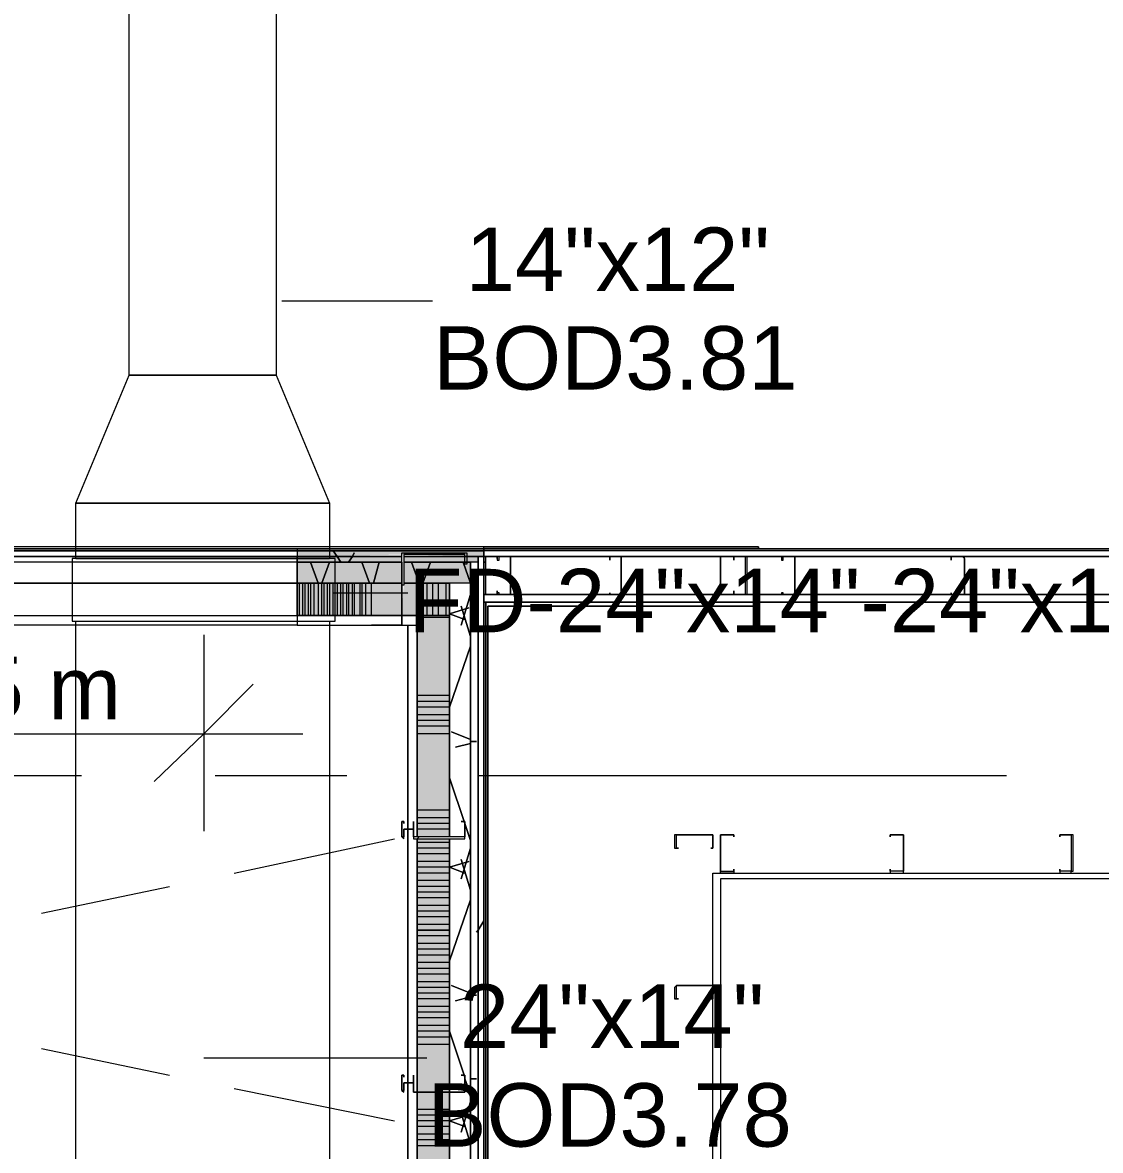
# Model space of a CAD drawing. Header units: metres. Extents: x 29 to 268, y -7 to 151.
# Drawn here: x 77.116 to 79.708, y 33.108 to 35.819 of the extents above; entities that cross this region are included whole.
import ezdxf

# ---------------------------------------------------------------- set-up
doc = ezdxf.new("R2010")
doc.units = ezdxf.units.M
doc.layers.add('HVAC - Ductos', color=5, linetype='Continuous', lineweight=50)
doc.layers.add('PDF2_Geometry', color=7, linetype='Continuous', true_color=0xaaaaaa)
doc.layers.add('PDF2_Solid Fills', color=7, linetype='Continuous', true_color=0xffffff)
doc.layers.add('PDF2_Text', color=7, linetype='Continuous')
doc.styles.add('PDF Helvetica', font='')
doc.styles.get('PDF Helvetica').set_extended_font_data('Helvetica')

msp = doc.modelspace()

# ---------------------------------------------------------------- hatches: boundary and pattern name
at = {"layer": 'PDF2_Solid Fills', "lineweight": 0, "transparency": 33554559}
h = msp.add_hatch(color=256, dxfattribs=at)
h.paths.add_polyline_path([(75.0951, 34.5359), (75.0951, 34.5496), (74.5497, 34.5496), (74.5497, 34.5359)])
h.paths.add_polyline_path([(78.0331, 34.5404), (78.2256, 34.5359), (78.2256, 34.5496), (77.7765, 34.5496), (77.7765, 34.5359), (78.0285, 34.5404)])
h.paths.add_polyline_path([(77.0706, 34.5359), (77.0706, 34.5496), (75.5764, 34.5496), (75.5764, 34.5359)])
h = msp.add_hatch(color=256, dxfattribs=at)
h.paths.add_polyline_path([(75.0951, 34.5359), (75.0951, 34.5496), (74.5497, 34.5496), (74.5497, 34.5359)])
h.paths.add_polyline_path([(78.0331, 34.5404), (78.2256, 34.5359), (78.2256, 34.5496), (77.7765, 34.5496), (77.7765, 34.5359), (78.0285, 34.5404)])
h.paths.add_polyline_path([(77.0706, 34.5359), (77.0706, 34.5496), (75.5764, 34.5496), (75.5764, 34.5359)])
h = msp.add_hatch(color=256, dxfattribs=at)
h.paths.add_polyline_path([(75.0951, 34.5221), (75.0951, 34.5359), (74.5681, 34.5359), (74.5681, 34.5221)])
h.paths.add_polyline_path([(78.0331, 34.5359), (78.0331, 34.5221), (78.2119, 34.5221), (78.2119, 34.5359)])
h.paths.add_polyline_path([(77.7765, 34.5359), (77.7765, 34.5221), (78.0285, 34.5221), (78.0285, 34.5359)])
h.paths.add_polyline_path([(75.5764, 34.5359), (75.5764, 34.5221), (77.0706, 34.5221), (77.0706, 34.5359)])
h = msp.add_hatch(color=256, dxfattribs=at)
h.paths.add_polyline_path([(75.0951, 34.5221), (75.0951, 34.5359), (74.5681, 34.5359), (74.5681, 34.5221)])
h.paths.add_polyline_path([(78.0331, 34.5359), (78.0331, 34.5221), (78.2119, 34.5221), (78.2119, 34.5359)])
h.paths.add_polyline_path([(77.7765, 34.5359), (77.7765, 34.5221), (78.0285, 34.5221), (78.0285, 34.5359)])
h.paths.add_polyline_path([(75.5764, 34.5359), (75.5764, 34.5221), (77.0706, 34.5221), (77.0706, 34.5359)])
h = msp.add_hatch(color=256, dxfattribs=at)
h.paths.add_polyline_path([(75.0951, 34.4717), (75.0951, 34.5221), (74.5818, 34.5221), (74.5818, 34.4717)])
h.paths.add_polyline_path([(78.0331, 34.5221), (78.0331, 34.4717), (78.1935, 34.4717), (78.1935, 34.5221)])
h.paths.add_polyline_path([(77.7765, 34.5221), (77.7765, 34.4717), (78.0285, 34.4717), (78.0285, 34.5221)])
h.paths.add_polyline_path([(75.7735, 34.5221), (75.7735, 34.4717), (77.0706, 34.4717), (77.0706, 34.5221)])
h.paths.add_polyline_path([(75.5764, 34.5221), (75.5764, 34.4717), (75.7689, 34.4717), (75.7689, 34.5221)])
h = msp.add_hatch(color=256, dxfattribs=at)
h.paths.add_polyline_path([(75.0951, 34.4717), (75.0951, 34.5221), (74.5818, 34.5221), (74.5818, 34.4717)])
h.paths.add_polyline_path([(78.0331, 34.5221), (78.0331, 34.4717), (78.1935, 34.4717), (78.1935, 34.5221)])
h.paths.add_polyline_path([(77.7765, 34.5221), (77.7765, 34.4717), (78.0285, 34.4717), (78.0285, 34.5221)])
h.paths.add_polyline_path([(75.7735, 34.5221), (75.7735, 34.4717), (77.0706, 34.4717), (77.0706, 34.5221)])
h.paths.add_polyline_path([(75.5764, 34.5221), (75.5764, 34.4717), (75.7689, 34.4717), (75.7689, 34.5221)])
h = msp.add_hatch(color=256, dxfattribs=at)
h.paths.add_polyline_path([(78.0285, 34.4075), (78.0285, 34.4717), (77.7765, 34.4717), (77.7765, 34.3937), (78.1431, 34.3937), (78.1431, 34.4717), (78.0331, 34.4717)])
h.paths.add_polyline_path([(75.0951, 34.3983), (75.0951, 34.4717), (74.6322, 34.4717), (74.6322, 34.3937), (74.6332, 34.3937), (74.8339, 34.3983)])
h.paths.add_polyline_path([(75.5764, 34.4717), (75.5764, 34.3937), (75.583, 34.3937), (76.9927, 34.3983), (77.0706, 34.3983), (77.0706, 34.4717)])
h = msp.add_hatch(color=256, dxfattribs=at)
h.paths.add_polyline_path([(78.0285, 34.3983), (78.0285, 34.4717), (77.7765, 34.4717), (77.7765, 34.3937), (78.1431, 34.3937), (78.1431, 34.4717), (78.0331, 34.4717)])
h.paths.add_polyline_path([(75.0951, 34.3937), (75.0951, 34.4717), (74.6322, 34.4717), (74.6322, 34.3937)])
h.paths.add_polyline_path([(75.5764, 34.4717), (75.5764, 34.3937), (75.583, 34.3937), (76.9927, 34.3983), (77.0706, 34.3983), (77.0706, 34.4717)])
h = msp.add_hatch(color=256, dxfattribs=at)
h.paths.add_polyline_path([(78.1431, 33.8621), (78.1431, 34.3937), (78.0652, 34.3937), (78.0652, 33.8621)])
h.paths.add_polyline_path([(78.0652, 32.8767), (78.1431, 32.8767), (78.1431, 33.8575), (78.0652, 33.8575), (78.0652, 32.9041), (78.0698, 32.9041), (78.0652, 32.8995)])
h = msp.add_hatch(color=256, dxfattribs=at)
h.paths.add_polyline_path([(78.1431, 33.8621), (78.1431, 34.3937), (78.0652, 34.3937), (78.0652, 33.8621)])
h.paths.add_polyline_path([(78.1431, 32.9041), (78.1431, 33.8575), (78.0652, 33.8575), (78.0652, 32.9041)])

# ---------------------------------------------------------------- linework, layer by layer
at = {"layer": 'HVAC - Ductos', "lineweight": 0}
for points in [[(77.3731, 34.9713), (77.3731, 36.4883), (77.726, 36.4883), (77.726, 34.9713)], [(77.8543, 34.6641), (77.8543, 34.5313), (77.2448, 34.5313), (77.2448, 34.6641)], [(77.8681, 34.5313), (77.2356, 34.5313), (77.2356, 34.38), (77.8681, 34.38)], [(77.8543, 34.38), (77.8543, 32.8767), (77.2448, 32.8767), (77.2448, 34.38)]]:
    msp.add_lwpolyline(points, close=True, dxfattribs=at)
for points in [[(77.7397, 35.15), (78.1019, 35.15)], [(77.2448, 34.6641), (77.3731, 34.9713)], [(77.3731, 34.9713), (77.726, 34.9713)], [(77.726, 34.9713), (77.8543, 34.6641)], [(77.8543, 34.6641), (77.2448, 34.6641)], [(77.2448, 34.5313), (77.2448, 34.5313)], [(77.8543, 34.5313), (77.2448, 34.5313), (77.8543, 34.5313)], [(77.8543, 34.5313), (77.8543, 34.5313)], [(77.8635, 34.4487), (78.0423, 34.4487)], [(77.5519, 34.3479), (77.5519, 34.1095), (77.5519, 33.8758)], [(77.671, 34.2287), (77.5519, 34.1095), (77.4327, 33.995)], [(73.1518, 34.1095), (74.3068, 34.1095), (75.3381, 34.1095), (76.5023, 34.1095), (77.7902, 34.1095)], [(77.5519, 33.3304), (78.0881, 33.3304)]]:
    msp.add_lwpolyline(points, dxfattribs=at)
at = {"layer": 'PDF2_Geometry', "lineweight": 0}
for points in [[(87.3511, 34.5359), (87.3511, 34.5541), (87.3511, 34.5496), (87.3511, 34.5359), (86.6819, 34.5359), (86.6819, 34.5129), (86.6819, 34.5359), (78.8535, 34.5359), (86.6819, 34.5359), (86.6819, 34.5496), (78.2256, 34.5496), (78.2256, 34.5541), (78.8856, 34.5541), (78.8856, 34.5587), (78.2256, 34.5587), (74.5497, 34.5587), (65.4059, 34.5587), (65.4059, 34.5541), (74.5497, 34.5541), (74.5497, 34.5221), (74.5497, 34.5541), (65.4059, 34.5541), (64.2463, 34.5541)], [(74.0043, 24.347), (77.9781, 24.347), (78.2256, 24.347), (78.2256, 32.9041), (78.2256, 34.3709), (78.2256, 34.5541), (77.7765, 34.5541), (77.7765, 34.3709), (78.0423, 34.3709), (78.0423, 32.9041), (77.9781, 32.9041), (77.7535, 32.9041), (77.7535, 32.7025), (77.9781, 32.7025), (77.9781, 24.599), (74.7789, 24.599), (74.7789, 27.3491), (74.5772, 27.3491), (74.5314, 27.3491)], [(78.2256, 34.3709), (78.2256, 34.5359), (78.2256, 34.4442), (86.6682, 34.4442), (78.2256, 34.4442), (78.2256, 34.4259), (78.8856, 34.4259), (78.2256, 34.4259), (78.8856, 34.4259), (78.8856, 34.4213), (78.8856, 34.4167), (78.2347, 34.4167), (78.8856, 34.4167), (78.8856, 34.4213), (78.8856, 34.4259), (78.2256, 34.4259), (86.6682, 34.4259), (78.2256, 34.4259), (86.6682, 34.4259), (78.2256, 34.4259), (78.2302, 34.4259), (78.2302, 32.9041), (78.2302, 34.4259), (78.2256, 34.4259), (78.8856, 34.4259), (78.8856, 34.4213), (78.8856, 34.4167), (78.2347, 34.4167), (78.8856, 34.4167), (78.8856, 34.4213), (78.8856, 34.4259), (78.2256, 34.4259), (78.8856, 34.4259), (78.2256, 34.4259), (78.2256, 34.5541), (74.5497, 34.5541)], [(77.0706, 34.5541), (77.7765, 34.5541)], [(78.0331, 34.5359), (78.2256, 34.5359), (78.2256, 34.5496), (77.7765, 34.5496), (77.0706, 34.5496), (77.7765, 34.5496), (77.7765, 34.5359)], [(78.2256, 24.347), (78.2256, 24.3516), (78.2256, 32.8767), (78.2256, 32.9041), (78.2256, 29.5033), (78.2256, 32.9041), (78.2256, 29.5033), (78.2256, 32.9041), (78.2256, 34.3709), (78.2256, 34.5359), (78.2256, 34.5496), (78.2256, 34.5541), (78.2256, 34.5496), (77.7765, 34.5496), (77.7765, 34.5359), (78.0285, 34.5359)], [(78.1247, 34.5404), (78.1247, 34.545)], [(87.3511, 34.5541), (86.6819, 34.5541), (86.6819, 34.5587), (87.3603, 34.5587), (86.6819, 34.5587), (86.6819, 34.5541), (86.6819, 34.5496), (78.2256, 34.5496), (78.2256, 34.5359), (78.2302, 34.5359), (78.2256, 34.5359)], [(78.2256, 32.9041), (78.2256, 34.5496), (78.2256, 32.9041)], [(77.0706, 34.5359), (77.7765, 34.5359), (78.0285, 34.5359), (77.7765, 34.5359), (77.7765, 34.5221), (78.0285, 34.5221), (77.7765, 34.5221), (77.0706, 34.5221)], [(78.0285, 34.4717), (77.7765, 34.4717), (77.7765, 34.5221), (77.7765, 34.5359), (77.0706, 34.5359)], [(78.0285, 34.5221), (77.7765, 34.5221), (77.0706, 34.5221)], [(77.7765, 34.4717), (77.7765, 34.5221)], [(78.2119, 32.9041), (78.2119, 34.3709), (78.2119, 34.5221), (78.2119, 34.5359), (78.0331, 34.5359), (78.2119, 34.5359), (78.2119, 34.5221), (78.0331, 34.5221), (78.1935, 34.5221), (78.1935, 34.4717), (78.0331, 34.4717), (78.1431, 34.4717), (78.1431, 34.3937), (78.1431, 34.3709), (78.1431, 33.8621)], [(78.1935, 32.8767), (78.1935, 32.9041), (78.1935, 34.3709), (78.1935, 34.4717), (78.1935, 34.5221), (78.0331, 34.5221)], [(78.2256, 34.5359), (78.2256, 34.5359)], [(77.0706, 34.3937), (77.7765, 34.3937), (77.7765, 34.4717), (77.0706, 34.4717)], [(77.0706, 34.3937), (77.0706, 34.4717), (77.7765, 34.4717), (78.0285, 34.4717), (77.7765, 34.4717), (77.7765, 34.3937), (78.0285, 34.3937), (78.1431, 34.3937), (78.1431, 34.4717), (78.0331, 34.4717)], [(78.1935, 32.9041), (78.1935, 34.4717), (78.1431, 34.4717), (78.1431, 33.8621), (78.1431, 34.3937), (78.0652, 34.3937), (78.0652, 33.8621), (78.0652, 34.3709), (78.0652, 34.3937), (78.0285, 34.3937), (77.7765, 34.3937), (77.7765, 34.3709), (78.0652, 34.3709), (78.0652, 34.3937), (78.0285, 34.3937), (77.7765, 34.3937), (77.7765, 34.3709), (77.0706, 34.3709), (77.0706, 34.3937), (77.7765, 34.3937)], [(78.0285, 34.4487), (78.0285, 34.4487)], [(78.2256, 34.4259), (78.2256, 32.9041)], [(78.2256, 32.9041), (78.2256, 34.4259)], [(78.2256, 34.4259), (78.2256, 32.9041)], [(78.2256, 34.4259), (78.2256, 32.9041)], [(78.2256, 32.9041), (78.2256, 34.4259)], [(78.2256, 34.4259), (78.2256, 32.9041)], [(78.2347, 32.9041), (78.2347, 34.4167)], [(78.2347, 34.4167), (78.2347, 32.9041)], [(78.2347, 32.9041), (78.2347, 34.4167)], [(78.2347, 34.4167), (78.2347, 32.9041)], [(78.8856, 34.4259), (78.8856, 34.4259)], [(78.8856, 34.4259), (78.8856, 34.4259)], [(77.9552, 34.3709), (77.9552, 34.3709)], [(78.0285, 32.8767), (78.0652, 32.8767), (78.0652, 32.8995), (78.0652, 32.9041), (78.0652, 33.2479), (78.0652, 33.8575), (78.0652, 33.2479), (78.0652, 32.9041), (78.0423, 32.9041), (78.0423, 34.3709), (78.0652, 34.3709), (78.0652, 33.8621)], [(77.2585, 34.0087), (75.9889, 34.0087)], [(77.8956, 34.0087), (77.5793, 34.0087)], [(79.4815, 34.0087), (78.2119, 34.0087)], [(78.7939, 33.8667), (78.7939, 33.8667)], [(78.7939, 33.8667), (78.7939, 33.8667)], [(78.7939, 33.8667), (78.7939, 33.8667)], [(78.7939, 33.8667), (78.7939, 33.8667)], [(77.6252, 33.775), (78.0102, 33.8575)], [(78.0698, 33.8621), (78.0652, 33.8575), (78.0652, 33.2479), (78.0652, 32.9041)], [(78.1798, 24.3974), (78.1798, 32.8767), (78.1431, 32.8767), (78.1431, 32.8995), (78.1431, 32.9041), (78.1431, 33.2479), (78.1431, 33.8575)], [(78.1431, 32.9041), (78.1431, 33.2479), (78.1431, 33.8575), (78.1431, 33.2479), (78.1431, 32.9041)], [(78.826, 33.8621), (78.826, 33.8621)], [(78.826, 33.8621), (78.826, 33.8621)], [(78.826, 33.7842), (78.826, 33.7842)], [(78.826, 33.7842), (78.826, 33.7842)], [(86.1228, 30.2229), (86.1228, 30.1037), (86.1228, 30.0854), (78.7756, 30.0854), (78.7756, 30.1037), (78.7756, 33.7613), (78.7756, 33.775), (86.1228, 33.775), (86.1228, 33.7613), (86.1228, 33.5)], [(78.7939, 33.7796), (78.7939, 33.7796)], [(78.7939, 33.7796), (78.7939, 33.7796)], [(77.1623, 33.6787), (77.4693, 33.7429)], [(77.1623, 33.3533), (77.4693, 33.2891)], [(77.6252, 33.2571), (78.0102, 33.1791)]]:
    msp.add_lwpolyline(points, dxfattribs=at)
for points in [[(74.5497, 34.5587), (74.5497, 34.5541), (78.2256, 34.5541), (78.2256, 34.5587)], [(77.7765, 34.5541), (77.7765, 34.3709), (77.0706, 34.3709), (77.0706, 34.5541)], [(78.2256, 34.5496), (78.2256, 34.5541), (77.7765, 34.5541), (77.7765, 34.5496)], [(78.1843, 34.5175), (78.1798, 34.5175), (78.1798, 34.5404), (78.0331, 34.5404), (78.0331, 34.4671), (78.0285, 34.4671), (78.0285, 34.545), (78.1843, 34.545)], [(78.8856, 34.5587), (78.8856, 34.5541), (78.2256, 34.5541), (78.2256, 34.5587)], [(86.6819, 34.5541), (78.2256, 34.5541)], [(78.0285, 34.5221), (78.0056, 34.5221), (78.0285, 34.5221), (78.0285, 34.3709), (77.9552, 34.3709), (78.0285, 34.3709)], [(78.1935, 32.9041), (78.2119, 32.9041), (78.2119, 34.5221), (78.1935, 34.5221)], [(78.2119, 32.9041), (78.2256, 32.9041), (78.2256, 34.5359), (78.2119, 34.5359)], [(78.2577, 34.5359), (78.2302, 34.5359), (78.2256, 34.5359), (78.2256, 34.4442), (78.2302, 34.4442), (78.2577, 34.4442), (78.2577, 34.4533), (78.2577, 34.4442), (78.2302, 34.4442), (78.2302, 34.5359), (78.2577, 34.5359), (78.2577, 34.5313)], [(78.2577, 34.5359), (78.2302, 34.5359), (78.2256, 34.5359), (78.2256, 34.4442), (78.2302, 34.4442), (78.2577, 34.4442), (78.2577, 34.4533), (78.2577, 34.4442), (78.2302, 34.4442), (78.2302, 34.5359), (78.2577, 34.5359), (78.2577, 34.5313)], [(78.2577, 34.4442), (78.2897, 34.4442), (78.2897, 34.5359), (78.2577, 34.5359), (78.2577, 34.5267), (78.2623, 34.5267), (78.2623, 34.5359), (78.2897, 34.5359), (78.2897, 34.4442), (78.2623, 34.4442), (78.2623, 34.4487), (78.2577, 34.4487)], [(78.2577, 34.4442), (78.2897, 34.4442), (78.2897, 34.5359), (78.2577, 34.5359), (78.2577, 34.5267), (78.2623, 34.5267), (78.2623, 34.5359), (78.2897, 34.5359), (78.2897, 34.4442), (78.2623, 34.4442), (78.2623, 34.4487), (78.2577, 34.4487)], [(78.5281, 34.5359), (78.2897, 34.5359)], [(78.5281, 34.4442), (78.5556, 34.4442), (78.5556, 34.5359), (78.5281, 34.5359), (78.5281, 34.5267), (78.5281, 34.5359), (78.5556, 34.5359), (78.5556, 34.4442), (78.5281, 34.4442), (78.5281, 34.4487)], [(78.5281, 34.4442), (78.5556, 34.4442), (78.5556, 34.5359), (78.5281, 34.5359), (78.5281, 34.5267), (78.5281, 34.5359), (78.5556, 34.5359), (78.5556, 34.4442), (78.5281, 34.4442), (78.5281, 34.4487)], [(78.7939, 34.5359), (78.5556, 34.5359)], [(78.826, 34.5359), (78.7939, 34.5359), (78.7939, 34.4442), (78.826, 34.4442), (78.826, 34.4533), (78.826, 34.4442), (78.7939, 34.4442), (78.7939, 34.5359), (78.826, 34.5359), (78.826, 34.5313)], [(78.826, 34.5359), (78.7939, 34.5359), (78.7939, 34.4442), (78.826, 34.4442), (78.826, 34.4533), (78.826, 34.4442), (78.7939, 34.4442), (78.7939, 34.5359), (78.826, 34.5359), (78.826, 34.5313)], [(78.826, 34.4442), (78.8535, 34.4442), (78.8581, 34.4442), (78.8581, 34.5359), (78.8535, 34.5359), (78.826, 34.5359), (78.826, 34.5267), (78.826, 34.5359), (78.8535, 34.5359), (78.8535, 34.4442), (78.826, 34.4442), (78.826, 34.4487)], [(78.826, 34.4442), (78.8535, 34.4442), (78.8581, 34.4442), (78.8581, 34.5359), (78.8535, 34.5359), (78.826, 34.5359), (78.826, 34.5267), (78.826, 34.5359), (78.8535, 34.5359), (78.8535, 34.4442), (78.826, 34.4442), (78.826, 34.4487)], [(78.9406, 34.4442), (78.9727, 34.4442), (78.9727, 34.4487), (78.9727, 34.5313), (78.9727, 34.5359), (78.9406, 34.5359), (78.9406, 34.5267), (78.9452, 34.5267), (78.9452, 34.5359), (78.9727, 34.5359), (78.9727, 34.5313), (78.9727, 34.4487), (78.9727, 34.4442), (78.9452, 34.4442), (78.9452, 34.4487), (78.9406, 34.4487)], [(78.9406, 34.4442), (78.9727, 34.4442), (78.9727, 34.4487), (78.9727, 34.5313), (78.9727, 34.5359), (78.9406, 34.5359), (78.9406, 34.5267), (78.9452, 34.5267), (78.9452, 34.5359), (78.9727, 34.5359), (78.9727, 34.5313), (78.9727, 34.4487), (78.9727, 34.4442), (78.9452, 34.4442), (78.9452, 34.4487), (78.9406, 34.4487)], [(79.3485, 34.4442), (79.3761, 34.4442), (79.3806, 34.4442), (79.3806, 34.4487), (79.3806, 34.5313), (79.3806, 34.5359), (79.3761, 34.5359), (79.3485, 34.5359), (79.3485, 34.5267), (79.3485, 34.5359), (79.3761, 34.5359), (79.3806, 34.5313), (79.3806, 34.4487), (79.3806, 34.4442), (79.3761, 34.4442), (79.3485, 34.4442), (79.3485, 34.4487)], [(79.3485, 34.4442), (79.3761, 34.4442), (79.3806, 34.4442), (79.3806, 34.4487), (79.3806, 34.5313), (79.3806, 34.5359), (79.3761, 34.5359), (79.3485, 34.5359), (79.3485, 34.5267), (79.3485, 34.5359), (79.3761, 34.5359), (79.3806, 34.5313), (79.3806, 34.4487), (79.3806, 34.4442), (79.3761, 34.4442), (79.3485, 34.4442), (79.3485, 34.4487)], [(78.056, 33.8987), (78.056, 33.8804), (78.0331, 33.8804), (78.0331, 33.8621), (78.0285, 33.8621), (78.0285, 33.8987), (78.0331, 33.8987), (78.0331, 33.8942), (78.0331, 33.8987), (78.0285, 33.8987), (78.0285, 33.8621), (78.0331, 33.8575), (78.0331, 33.8621), (78.0331, 33.8804), (78.056, 33.8804), (78.056, 33.8621), (78.056, 33.8575), (78.1798, 33.8575), (78.1798, 33.8621), (78.1798, 33.8987), (78.1706, 33.8987), (78.1798, 33.8987), (78.1798, 33.8621), (78.056, 33.8621)], [(78.7756, 33.8345), (78.7756, 33.8667), (78.6885, 33.8667), (78.6839, 33.8667), (78.6839, 33.8345), (78.6931, 33.8345), (78.6885, 33.8345), (78.6885, 33.8667), (78.7756, 33.8667), (78.7756, 33.8345), (78.771, 33.8345)], [(78.7939, 33.775), (78.7939, 33.7796), (78.7939, 33.8667), (78.826, 33.8667), (78.826, 33.8621), (78.826, 33.8667), (78.7939, 33.8667), (78.7939, 33.7796), (78.826, 33.7796), (78.826, 33.7842), (78.826, 33.775)], [(78.7939, 33.775), (78.7939, 33.7796), (78.7939, 33.8667), (78.826, 33.8667), (78.826, 33.8621), (78.826, 33.8667), (78.7939, 33.8667), (78.7939, 33.7796), (78.826, 33.7796), (78.826, 33.7842), (78.826, 33.775)], [(79.2019, 33.775), (79.2339, 33.775), (79.2339, 33.7796), (79.2339, 33.8667), (79.2019, 33.8667), (79.2019, 33.8621), (79.2019, 33.8667), (79.2339, 33.8667), (79.2339, 33.7796), (79.2019, 33.7796), (79.2019, 33.7842)], [(79.2019, 33.775), (79.2339, 33.775), (79.2339, 33.7796), (79.2339, 33.8667), (79.2019, 33.8667), (79.2019, 33.8621), (79.2019, 33.8667), (79.2339, 33.8667), (79.2339, 33.7796), (79.2019, 33.7796), (79.2019, 33.7842)], [(79.6098, 33.775), (79.6373, 33.775), (79.6373, 33.7796), (79.6419, 33.7796), (79.6419, 33.8667), (79.6373, 33.8667), (79.6098, 33.8667), (79.6098, 33.8621), (79.6098, 33.8667), (79.6373, 33.8667), (79.6373, 33.7796), (79.6098, 33.7796), (79.6098, 33.7842)], [(79.6098, 33.775), (79.6373, 33.775), (79.6373, 33.7796), (79.6419, 33.7796), (79.6419, 33.8667), (79.6373, 33.8667), (79.6098, 33.8667), (79.6098, 33.8621), (79.6098, 33.8667), (79.6373, 33.8667), (79.6373, 33.7796), (79.6098, 33.7796), (79.6098, 33.7842)], [(86.109, 33.7613), (78.7939, 33.7613), (78.7939, 30.1037), (86.109, 30.1037)], [(78.7756, 33.4725), (78.7756, 33.5), (78.7756, 33.5046), (78.6885, 33.5046), (78.6839, 33.5), (78.6839, 33.4725), (78.6931, 33.4725), (78.6885, 33.4725), (78.6885, 33.5), (78.6885, 33.5046), (78.7756, 33.5046), (78.7756, 33.5), (78.7756, 33.4725), (78.771, 33.4725)], [(78.7756, 33.4725), (78.7756, 33.5), (78.7756, 33.5046), (78.6885, 33.5046), (78.6839, 33.5), (78.6839, 33.4725), (78.6931, 33.4725), (78.6885, 33.4725), (78.6885, 33.5), (78.6885, 33.5046), (78.7756, 33.5046), (78.7756, 33.5), (78.7756, 33.4725), (78.771, 33.4725)], [(78.056, 33.2891), (78.056, 33.2708), (78.0331, 33.2708), (78.0331, 33.2525), (78.0285, 33.2525), (78.0285, 33.2891), (78.0331, 33.2891), (78.0331, 33.2845), (78.0331, 33.2891), (78.0285, 33.2891), (78.0285, 33.2525), (78.0331, 33.2479), (78.0331, 33.2525), (78.0331, 33.2708), (78.056, 33.2708), (78.056, 33.2525), (78.056, 33.2479), (78.1798, 33.2479), (78.1798, 33.2525), (78.1798, 33.2891), (78.1706, 33.2891), (78.1798, 33.2891), (78.1798, 33.2525), (78.1798, 33.2479), (78.056, 33.2479), (78.056, 33.2525)]]:
    msp.add_lwpolyline(points, close=True, dxfattribs=at)
at = {"layer": 'PDF2_Geometry', "color": 254, "lineweight": 0, "true_color": 0xeaeaea}
for points in [[(77.8635, 34.5496), (77.8727, 34.5359), (77.8819, 34.5221), (77.8727, 34.5359)], [(77.9093, 34.5359), (77.9139, 34.545), (77.9093, 34.5359), (77.9002, 34.5221)], [(78.2073, 34.3983), (78.1935, 34.3983)], [(78.2073, 34.0913), (78.1935, 34.0913)], [(78.2119, 33.6375), (78.2256, 33.6604), (78.2119, 33.6375), (78.2073, 33.6329)], [(78.0652, 33.6375), (78.1431, 33.6375)], [(78.2073, 33.4817), (78.1935, 33.4817)], [(78.2073, 33.28), (78.1935, 33.28)]]:
    msp.add_lwpolyline(points, close=True, dxfattribs=at)
at = {"layer": 'PDF2_Geometry', "color": 254, "lineweight": 0, "true_color": 0xdddddd}
for points in [[(77.8085, 34.5221), (77.8269, 34.4717)], [(77.8543, 34.5221), (77.836, 34.4717)], [(77.9323, 34.5221), (77.9506, 34.4717)], [(77.9735, 34.5221), (77.9597, 34.4717)], [(78.0515, 34.5221), (78.0698, 34.4717)], [(78.0973, 34.5221), (78.0789, 34.4717)], [(78.1752, 34.5221), (78.1935, 34.4717), (78.1935, 34.4625), (78.1935, 34.4717)], [(78.1935, 34.4442), (78.1706, 34.3709)], [(78.1889, 34.4121), (78.1431, 34.3983), (78.1798, 34.3845), (78.1431, 34.3983)], [(78.1706, 34.4167), (78.1935, 34.3433)], [(78.1935, 34.3204), (78.1431, 34.1737)], [(78.1477, 34.1141), (78.1935, 34.0958)], [(78.1935, 34.0867), (78.1569, 34.0775)], [(78.1431, 34.0041), (78.1798, 33.8942), (78.1935, 33.8529), (78.1798, 33.8942)], [(78.1935, 33.8345), (78.1706, 33.7613)], [(78.1889, 33.8025), (78.1431, 33.7888), (78.1798, 33.775), (78.1431, 33.7888)], [(78.1706, 33.8071), (78.1935, 33.7337)], [(78.1935, 33.7108), (78.1431, 33.5641)], [(78.1477, 33.5046), (78.1935, 33.4863)], [(78.1935, 33.4771), (78.1569, 33.4679)], [(78.1431, 33.3946), (78.1798, 33.2845)], [(78.1798, 33.28), (78.1935, 33.2433)], [(78.1935, 33.225), (78.1706, 33.1517)], [(78.1889, 33.1929), (78.1431, 33.1791), (78.1798, 33.1654), (78.1431, 33.1791)], [(78.1706, 33.1975), (78.1935, 33.1241)]]:
    msp.add_lwpolyline(points, close=True, dxfattribs=at)
at = {"layer": 'PDF2_Geometry', "color": 254, "lineweight": 0, "true_color": 0xd2d2d2}
for points in [[(78.2302, 34.5221), (78.2256, 34.5221)], [(78.6885, 33.4725), (78.6839, 33.4725)]]:
    msp.add_lwpolyline(points, close=True, dxfattribs=at)
for points in [[(78.2393, 34.5359), (78.2393, 34.5359)], [(78.2393, 34.5359), (78.2393, 34.5359)], [(78.5556, 34.4717), (78.5556, 34.4717)], [(78.5556, 34.4717), (78.5556, 34.4717)], [(78.5281, 34.4442), (78.5281, 34.4442)], [(78.5281, 34.4442), (78.5281, 34.4442)], [(78.716, 33.5046), (78.716, 33.5046)], [(78.716, 33.5046), (78.716, 33.5046)]]:
    msp.add_lwpolyline(points, dxfattribs=at)
at = {"layer": 'PDF2_Geometry', "color": 254, "lineweight": 0, "true_color": 0xeaeaea}
for points in [[(77.781, 34.4717), (77.781, 34.3937)], [(77.7902, 34.3937), (77.7902, 34.4717)], [(77.7948, 34.4717), (77.7948, 34.3937)], [(77.8039, 34.3937), (77.8039, 34.4717)], [(77.8085, 34.4717), (77.8085, 34.3937)], [(77.8177, 34.3937), (77.8177, 34.4717)], [(77.8269, 34.4717), (77.8269, 34.3937)], [(77.836, 34.3937), (77.836, 34.4717)], [(77.8406, 34.4717), (77.8406, 34.3937)], [(77.8497, 34.3937), (77.8497, 34.4717)], [(77.8543, 34.4717), (77.8543, 34.3937)], [(77.8635, 34.3937), (77.8635, 34.4717)], [(77.8727, 34.4717), (77.8727, 34.3937)], [(77.8819, 34.3937), (77.8819, 34.4717)], [(77.8865, 34.4717), (77.8865, 34.3937)], [(77.8956, 34.3937), (77.8956, 34.4717)], [(77.9002, 34.4717), (77.9002, 34.3937)], [(77.9093, 34.3937), (77.9093, 34.4717)], [(77.9139, 34.4717), (77.9139, 34.3937)], [(77.9277, 34.3937), (77.9277, 34.4717)], [(77.9323, 34.4717), (77.9323, 34.3937)], [(77.9415, 34.3937), (77.9415, 34.4717)], [(77.9552, 34.3937), (77.9552, 34.4717)], [(78.1431, 34.4717), (78.1431, 34.3937), (78.1431, 33.8621), (78.0652, 33.8621)], [(78.0881, 34.4717), (78.0881, 34.3937)], [(78.1019, 34.4717), (78.1019, 34.3937)], [(78.1156, 34.4717), (78.1156, 34.3937)], [(78.1339, 34.4717), (78.1339, 34.3937)], [(78.1431, 34.3891), (78.0652, 34.3891)], [(78.1431, 34.2013), (78.0652, 34.2013)], [(78.1431, 34.1875), (78.0652, 34.1875)], [(78.1431, 34.1737), (78.0652, 34.1737)], [(78.1431, 34.1554), (78.0652, 34.1554)], [(78.1431, 34.1417), (78.0652, 34.1417)], [(78.1431, 34.1279), (78.0652, 34.1279)], [(78.1431, 34.1095), (78.0652, 34.1095)], [(78.1431, 33.9263), (78.0652, 33.9263)], [(78.1431, 33.9079), (78.0652, 33.9079)], [(78.1431, 33.8942), (78.0652, 33.8942)], [(78.1431, 33.8804), (78.0652, 33.8804)], [(78.1431, 33.8483), (78.0652, 33.8483)], [(78.1431, 32.9041), (78.1431, 33.2479), (78.1431, 33.8575)], [(78.1431, 33.8345), (78.0652, 33.8345)], [(78.1431, 33.8208), (78.0652, 33.8208)], [(78.1431, 33.8025), (78.0652, 33.8025)], [(78.1431, 33.7888), (78.0652, 33.7888)], [(78.1431, 33.775), (78.0652, 33.775)], [(78.1431, 33.7567), (78.0652, 33.7567)], [(78.1431, 33.7429), (78.0652, 33.7429)], [(78.1431, 33.7291), (78.0652, 33.7291)], [(78.1431, 33.7154), (78.0652, 33.7154)], [(78.1431, 33.6971), (78.0652, 33.6971)], [(78.1431, 33.6833), (78.0652, 33.6833)], [(78.1431, 33.6696), (78.0652, 33.6696)], [(78.1431, 33.6513), (78.0652, 33.6513)], [(78.1431, 33.6237), (78.0652, 33.6237)], [(78.1431, 33.6054), (78.0652, 33.6054)], [(78.1431, 33.5917), (78.0652, 33.5917)], [(78.1431, 33.5779), (78.0652, 33.5779)], [(78.1431, 33.5595), (78.0652, 33.5595)], [(78.1431, 33.5458), (78.0652, 33.5458)], [(78.1431, 33.5321), (78.0652, 33.5321)], [(78.1431, 33.5138), (78.0652, 33.5138)], [(78.1431, 33.5), (78.0652, 33.5)], [(78.1431, 33.4863), (78.0652, 33.4863)], [(78.1431, 33.4725), (78.0652, 33.4725)], [(78.1431, 33.4541), (78.0652, 33.4541)], [(78.1431, 33.4404), (78.0652, 33.4404)], [(78.1431, 33.4267), (78.0652, 33.4267)], [(78.1431, 33.4083), (78.0652, 33.4083)], [(78.1431, 33.3946), (78.0652, 33.3946)], [(78.1431, 33.3808), (78.0652, 33.3808)], [(78.1431, 33.3625), (78.0652, 33.3625)], [(78.1431, 33.2067), (78.0652, 33.2067)], [(78.1431, 33.1929), (78.0652, 33.1929)], [(78.1431, 33.1791), (78.0652, 33.1791)], [(78.1431, 33.1654), (78.0652, 33.1654)], [(78.1431, 33.1471), (78.0652, 33.1471)], [(78.1431, 33.1333), (78.0652, 33.1333)], [(78.1431, 33.1196), (78.0652, 33.1196)], [(78.2256, 33.115), (78.2256, 33.115)], [(78.2256, 33.115), (78.2256, 33.115)]]:
    msp.add_lwpolyline(points, dxfattribs=at)

# ---------------------------------------------------------------- texts
at = {"layer": 'PDF2_Text', "lineweight": 0, "attachment_point": 4, "style": 'PDF Helvetica'}
for s, insert, char_height in [('14"x12"', (78.1814, 35.2504), 0.15247), ('BOD3.81', (78.1035, 35.0121), 0.15247), ('FD-24"x14"-24"x14"', (78.0439, 34.43), 0.152471), ('1.05 m', (76.7101, 34.2185), 0.15059), ('24"x14"', (78.1677, 33.4308), 0.15247), ('BOD3.78', (78.0897, 33.1924), 0.15247)]:
    msp.add_mtext(s, dxfattribs=dict(at, insert=insert, char_height=char_height))

doc.saveas('drawing.dxf')
